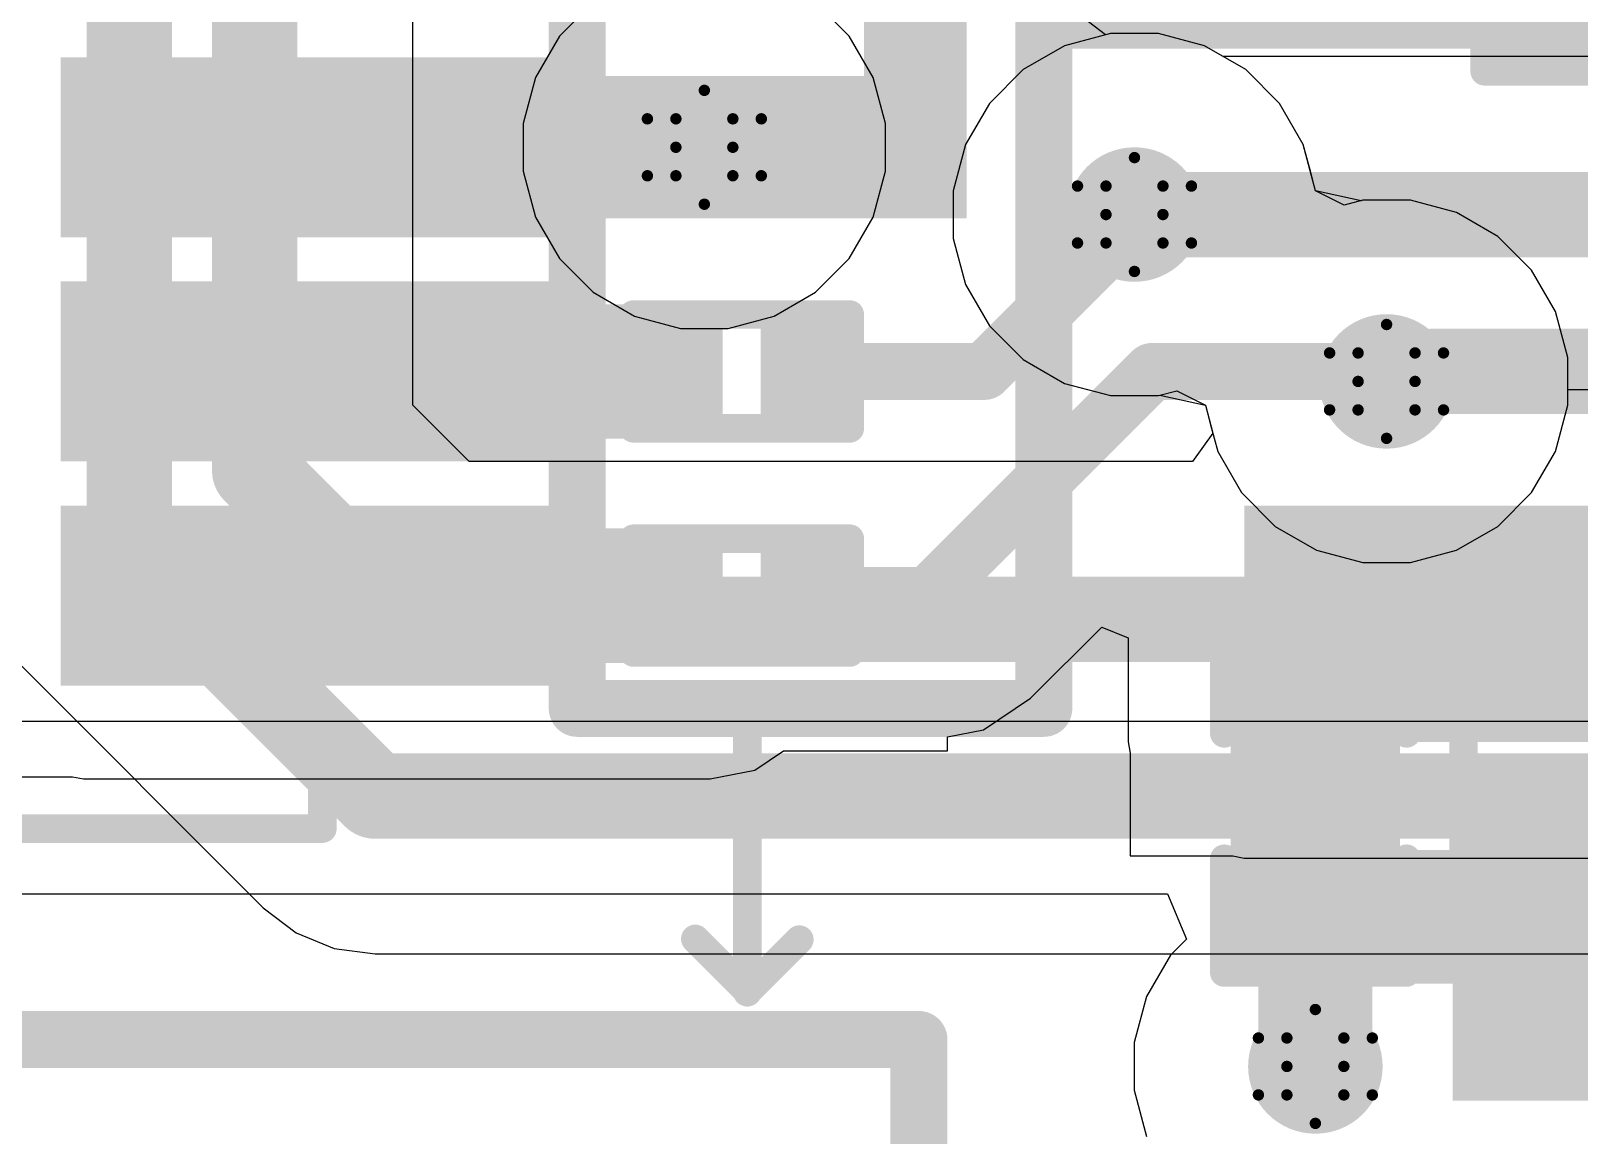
# Model space of a CAD drawing. Header units: inches. Extents: x -3 to 5437, y -3 to 5435.
# Drawn here: x 72.14 to 79.04, y 84.33 to 89.26 of the extents above; entities that cross this region are included whole.
import ezdxf

# ---------------------------------------------------------------- set-up
doc = ezdxf.new("R2010")
doc.units = ezdxf.units.IN
for name, color, linetype in [('Bottom Layer', 5, 'Continuous'), ('Drill Drawing', 1, 'Continuous'), ('GND', 16, 'Continuous'), ('PWR', 76, 'Continuous'), ('Top Layer', 1, 'Continuous'), ('Top Overlay', 2, 'Continuous'), ('Top Paste', 8, 'Continuous'), ('Top Solder', 216, 'Continuous'), ('Via Holes', 16, 'Continuous')]:
    doc.layers.add(name, color=color, linetype=linetype)

# ---------------------------------------------------------------- blocks, each defined once
blk = doc.blocks.new('C___1206_59')
at = {"layer": 'Top Layer'}
for points in [[(-2.032, 0.889), (-0.508, 0.889), (-0.508, -0.889), (-2.032, -0.889)], [(0.508, 0.889), (2.032, 0.889), (2.032, -0.889), (0.508, -0.889)]]:
    blk.add_hatch(color=1, dxfattribs=at).paths.add_polyline_path(points)
at = {"layer": 'Top Paste'}
for points in [[(-2.032, 0.889), (-0.508, 0.889), (-0.508, -0.889), (-2.032, -0.889)], [(0.508, 0.889), (2.032, 0.889), (2.032, -0.889), (0.508, -0.889)]]:
    blk.add_hatch(color=8, dxfattribs=at).paths.add_polyline_path(points)
at = {"layer": 'Top Solder'}
for points in [[(-2.1336, 0.9906), (-0.4064, 0.9906), (-0.4064, -0.9906), (-2.1336, -0.9906)], [(0.4064, 0.9906), (2.1336, 0.9906), (2.1336, -0.9906), (0.4064, -0.9906)]]:
    blk.add_hatch(color=216, dxfattribs=at).paths.add_polyline_path(points)
at = {"layer": 'Top Overlay'}
for points in [[(-2.1336, 0.9906, 0.127, 0.127, 0), (-2.1336, -0.9906, 0.127, 0.127, 0)], [(-2.1336, 0.9906, 0.127, 0.127, 0), (-0.6096, 0.9906, 0.127, 0.127, 0)], [(0.6096, 0.9906, 0.127, 0.127, 0), (2.1336, 0.9906, 0.127, 0.127, 0)], [(2.1336, 0.9906, 0.127, 0.127, 0), (2.1336, -0.9906, 0.127, 0.127, 0)], [(-2.1336, -0.9906, 0.127, 0.127, 0), (-0.6096, -0.9906, 0.127, 0.127, 0)], [(0.6096, -0.9906, 0.127, 0.127, 0), (2.1336, -0.9906, 0.127, 0.127, 0)]]:
    blk.add_lwpolyline(points, format="xyseb", dxfattribs=at)
for points in [[(-2.16535, 0.9906, 0.0635, 0.0635, 1), (-2.10185, 0.9906, 0.0635, 0.0635, 1)], [(-2.16535, 0.9906, 0.0635, 0.0635, 1), (-2.10185, 0.9906, 0.0635, 0.0635, 1)], [(-0.64135, 0.9906, 0.0635, 0.0635, 1), (-0.57785, 0.9906, 0.0635, 0.0635, 1)], [(0.57785, 0.9906, 0.0635, 0.0635, 1), (0.64135, 0.9906, 0.0635, 0.0635, 1)], [(2.10185, 0.9906, 0.0635, 0.0635, 1), (2.16535, 0.9906, 0.0635, 0.0635, 1)], [(2.10185, 0.9906, 0.0635, 0.0635, 1), (2.16535, 0.9906, 0.0635, 0.0635, 1)], [(-2.16535, -0.9906, 0.0635, 0.0635, 1), (-2.10185, -0.9906, 0.0635, 0.0635, 1)], [(-2.16535, -0.9906, 0.0635, 0.0635, 1), (-2.10185, -0.9906, 0.0635, 0.0635, 1)], [(-0.64135, -0.9906, 0.0635, 0.0635, 1), (-0.57785, -0.9906, 0.0635, 0.0635, 1)], [(0.57785, -0.9906, 0.0635, 0.0635, 1), (0.64135, -0.9906, 0.0635, 0.0635, 1)], [(2.10185, -0.9906, 0.0635, 0.0635, 1), (2.16535, -0.9906, 0.0635, 0.0635, 1)], [(2.10185, -0.9906, 0.0635, 0.0635, 1), (2.16535, -0.9906, 0.0635, 0.0635, 1)]]:
    blk.add_lwpolyline(points, format="xyseb", close=True, dxfattribs=at)
blk = doc.blocks.new('A7672E__FASE__68')
at = {"layer": 'Top Layer'}
for points in [[(9.3, 11), (8.7, 11), (8.7, 13), (9.3, 13)], [(10.3, 11), (9.7, 11), (9.7, 13), (10.3, 13)], [(11.3, 11), (10.7, 11), (10.7, 13), (11.3, 13)]]:
    blk.add_hatch(color=1, dxfattribs=at).paths.add_polyline_path(points)
at = {"layer": 'Top Paste'}
for points in [[(9.3, 11), (8.7, 11), (8.7, 13), (9.3, 13)], [(10.3, 11), (9.7, 11), (9.7, 13), (10.3, 13)], [(11.3, 11), (10.7, 11), (10.7, 13), (11.3, 13)]]:
    blk.add_hatch(color=8, dxfattribs=at).paths.add_polyline_path(points)
at = {"layer": 'Top Solder'}
for points in [[(9.4016, 10.8984), (8.5984, 10.8984), (8.5984, 13.1016), (9.4016, 13.1016)], [(10.4016, 10.8984), (9.5984, 10.8984), (9.5984, 13.1016), (10.4016, 13.1016)], [(11.4016, 10.8984), (10.5984, 10.8984), (10.5984, 13.1016), (11.4016, 13.1016)]]:
    blk.add_hatch(color=216, dxfattribs=at).paths.add_polyline_path(points)
at = {"layer": 'Top Overlay'}
for points in [[(12.0396, 12.065, 0.127, 0.127, 0), (11.6078, 12.065, 0.127, 0.127, 0)], [(12.0396, 8.5598, 0.127, 0.127, 0), (12.0396, 12.065, 0.127, 0.127, 0)]]:
    blk.add_lwpolyline(points, format="xyseb", dxfattribs=at)
for points in [[(11.5761, 12.065, 0.0635, 0.0635, 1), (11.6396, 12.065, 0.0635, 0.0635, 1)], [(12.0079, 12.065, 0.0635, 0.0635, 1), (12.0714, 12.065, 0.0635, 0.0635, 1)], [(12.0079, 12.065, 0.0635, 0.0635, 1), (12.0714, 12.065, 0.0635, 0.0635, 1)]]:
    blk.add_lwpolyline(points, format="xyseb", close=True, dxfattribs=at)
blk = doc.blocks.new('R___0201_172')
at = {"layer": 'Top Layer'}
for points in [[(-0.41, 0.185), (-0.14, 0.185), (-0.14, -0.185), (-0.41, -0.185)], [(0.14, 0.185), (0.41, 0.185), (0.41, -0.185), (0.14, -0.185)]]:
    blk.add_hatch(color=1, dxfattribs=at).paths.add_polyline_path(points)
at = {"layer": 'Top Paste'}
for points in [[(-0.41, 0.185), (-0.14, 0.185), (-0.14, -0.185), (-0.41, -0.185)], [(0.14, 0.185), (0.41, 0.185), (0.41, -0.185), (0.14, -0.185)]]:
    blk.add_hatch(color=8, dxfattribs=at).paths.add_polyline_path(points)
at = {"layer": 'Top Solder'}
for points in [[(-0.465, 0.24), (-0.085, 0.24), (-0.085, -0.24), (-0.465, -0.24)], [(0.085, 0.24), (0.465, 0.24), (0.465, -0.24), (0.085, -0.24)]]:
    blk.add_hatch(color=216, dxfattribs=at).paths.add_polyline_path(points)
at = {"layer": 'Top Overlay'}
for points in [[(-0.4826, 0.254, 0.127, 0.127, 0), (0.4826, 0.254, 0.127, 0.127, 0)], [(-0.4826, -0.254, 0.127, 0.127, 0), (-0.4826, 0.254, 0.127, 0.127, 0)], [(0.4826, -0.254, 0.127, 0.127, 0), (0.4826, 0.254, 0.127, 0.127, 0)], [(-0.4826, -0.254, 0.127, 0.127, 0), (0.4826, -0.254, 0.127, 0.127, 0)]]:
    blk.add_lwpolyline(points, format="xyseb", dxfattribs=at)
for points in [[(-0.5143, 0.254, 0.0635, 0.0635, 1), (-0.4508, 0.254, 0.0635, 0.0635, 1)], [(-0.5143, 0.254, 0.0635, 0.0635, 1), (-0.4508, 0.254, 0.0635, 0.0635, 1)], [(0.4508, 0.254, 0.0635, 0.0635, 1), (0.5143, 0.254, 0.0635, 0.0635, 1)], [(0.4508, 0.254, 0.0635, 0.0635, 1), (0.5143, 0.254, 0.0635, 0.0635, 1)], [(-0.5143, -0.254, 0.0635, 0.0635, 1), (-0.4508, -0.254, 0.0635, 0.0635, 1)], [(-0.5143, -0.254, 0.0635, 0.0635, 1), (-0.4508, -0.254, 0.0635, 0.0635, 1)], [(0.4508, -0.254, 0.0635, 0.0635, 1), (0.5143, -0.254, 0.0635, 0.0635, 1)], [(0.4508, -0.254, 0.0635, 0.0635, 1), (0.5143, -0.254, 0.0635, 0.0635, 1)]]:
    blk.add_lwpolyline(points, format="xyseb", close=True, dxfattribs=at)
blk = doc.blocks.new('R___0201_176')
at = {"layer": 'Top Layer'}
for points in [[(-0.41, 0.185), (-0.14, 0.185), (-0.14, -0.185), (-0.41, -0.185)], [(0.14, 0.185), (0.41, 0.185), (0.41, -0.185), (0.14, -0.185)]]:
    blk.add_hatch(color=1, dxfattribs=at).paths.add_polyline_path(points)
at = {"layer": 'Top Paste'}
for points in [[(-0.41, 0.185), (-0.14, 0.185), (-0.14, -0.185), (-0.41, -0.185)], [(0.14, 0.185), (0.41, 0.185), (0.41, -0.185), (0.14, -0.185)]]:
    blk.add_hatch(color=8, dxfattribs=at).paths.add_polyline_path(points)
at = {"layer": 'Top Solder'}
for points in [[(-0.465, 0.24), (-0.085, 0.24), (-0.085, -0.24), (-0.465, -0.24)], [(0.085, 0.24), (0.465, 0.24), (0.465, -0.24), (0.085, -0.24)]]:
    blk.add_hatch(color=216, dxfattribs=at).paths.add_polyline_path(points)
at = {"layer": 'Top Overlay'}
for points in [[(-0.4826, 0.254, 0.127, 0.127, 0), (0.4826, 0.254, 0.127, 0.127, 0)], [(-0.4826, -0.254, 0.127, 0.127, 0), (-0.4826, 0.254, 0.127, 0.127, 0)], [(0.4826, -0.254, 0.127, 0.127, 0), (0.4826, 0.254, 0.127, 0.127, 0)], [(-0.4826, -0.254, 0.127, 0.127, 0), (0.4826, -0.254, 0.127, 0.127, 0)]]:
    blk.add_lwpolyline(points, format="xyseb", dxfattribs=at)
for points in [[(-0.5143, 0.254, 0.0635, 0.0635, 1), (-0.4508, 0.254, 0.0635, 0.0635, 1)], [(-0.5143, 0.254, 0.0635, 0.0635, 1), (-0.4508, 0.254, 0.0635, 0.0635, 1)], [(0.4508, 0.254, 0.0635, 0.0635, 1), (0.5143, 0.254, 0.0635, 0.0635, 1)], [(0.4508, 0.254, 0.0635, 0.0635, 1), (0.5143, 0.254, 0.0635, 0.0635, 1)], [(-0.5143, -0.254, 0.0635, 0.0635, 1), (-0.4508, -0.254, 0.0635, 0.0635, 1)], [(-0.5143, -0.254, 0.0635, 0.0635, 1), (-0.4508, -0.254, 0.0635, 0.0635, 1)], [(0.4508, -0.254, 0.0635, 0.0635, 1), (0.5143, -0.254, 0.0635, 0.0635, 1)], [(0.4508, -0.254, 0.0635, 0.0635, 1), (0.5143, -0.254, 0.0635, 0.0635, 1)]]:
    blk.add_lwpolyline(points, format="xyseb", close=True, dxfattribs=at)
blk = doc.blocks.new('SOD_523_205')
at = {"layer": 'Top Layer'}
for points in [[(-0.9, 0.35), (-0.3, 0.35), (-0.3, -0.35), (-0.9, -0.35)], [(0.3, 0.35), (0.9, 0.35), (0.9, -0.35), (0.3, -0.35)]]:
    blk.add_hatch(color=1, dxfattribs=at).paths.add_polyline_path(points)
at = {"layer": 'Top Overlay'}
for points in [[(0.6597, 0.3588), (1.4217, 0.3588), (1.4217, 0.5366), (0.6597, 0.5366)], [(0.9391, -0.3778), (1.4217, -0.3778), (1.4217, 0.3842), (0.9391, 0.3842)], [(0.6597, -0.5302), (1.4217, -0.5302), (1.4217, -0.3524), (0.6597, -0.3524)]]:
    blk.add_hatch(color=2, dxfattribs=at).paths.add_polyline_path(points)
at = {"layer": 'Top Paste'}
for points in [[(-0.9, 0.35), (-0.3, 0.35), (-0.3, -0.35), (-0.9, -0.35)], [(0.3, 0.35), (0.9, 0.35), (0.9, -0.35), (0.3, -0.35)]]:
    blk.add_hatch(color=8, dxfattribs=at).paths.add_polyline_path(points)
at = {"layer": 'Top Solder'}
for points in [[(-1.0016, 0.4516), (-0.1984, 0.4516), (-0.1984, -0.4516), (-1.0016, -0.4516)], [(0.1984, 0.4516), (1.0016, 0.4516), (1.0016, -0.4516), (0.1984, -0.4516)]]:
    blk.add_hatch(color=216, dxfattribs=at).paths.add_polyline_path(points)
at = {"layer": 'Top Overlay'}
for points in [[(0.6604, 0.4826, 0.127, 0.127, 0), (-0.6096, 0.4826, 0.127, 0.127, 0)], [(-0.6096, 0.4318, 0.127, 0.127, 0), (-0.6096, 0.4818, 0.127, 0.127, 0)], [(-0.6096, -0.4818, 0.127, 0.127, 0), (-0.6096, -0.4318, 0.127, 0.127, 0)], [(0.6604, -0.4826, 0.127, 0.127, 0), (-0.6096, -0.4826, 0.127, 0.127, 0)]]:
    blk.add_lwpolyline(points, format="xyseb", dxfattribs=at)
for points in [[(-0.6413, 0.4826, 0.0635, 0.0635, 1), (-0.5778, 0.4826, 0.0635, 0.0635, 1)], [(-0.6413, 0.4818, 0.0635, 0.0635, 1), (-0.5778, 0.4818, 0.0635, 0.0635, 1)], [(-0.6413, 0.4318, 0.0635, 0.0635, 1), (-0.5778, 0.4318, 0.0635, 0.0635, 1)], [(0.6287, 0.4826, 0.0635, 0.0635, 1), (0.6921, 0.4826, 0.0635, 0.0635, 1)], [(-0.6413, -0.4318, 0.0635, 0.0635, 1), (-0.5778, -0.4318, 0.0635, 0.0635, 1)], [(-0.6413, -0.4818, 0.0635, 0.0635, 1), (-0.5778, -0.4818, 0.0635, 0.0635, 1)], [(-0.6413, -0.4826, 0.0635, 0.0635, 1), (-0.5778, -0.4826, 0.0635, 0.0635, 1)], [(0.6287, -0.4826, 0.0635, 0.0635, 1), (0.6921, -0.4826, 0.0635, 0.0635, 1)]]:
    blk.add_lwpolyline(points, format="xyseb", close=True, dxfattribs=at)
blk = doc.blocks.new('C___0402_214')
at = {"layer": 'Top Layer'}
for points in [[(-0.6985, -0.3175), (-0.6985, 0.3175), (-0.2413, 0.3175), (-0.2413, -0.3175)], [(0.2413, -0.3175), (0.2413, 0.3175), (0.6985, 0.3175), (0.6985, -0.3175)]]:
    blk.add_hatch(color=1, dxfattribs=at).paths.add_polyline_path(points)
at = {"layer": 'Top Paste'}
for points in [[(-0.6985, -0.3175), (-0.6985, 0.3175), (-0.2413, 0.3175), (-0.2413, -0.3175)], [(0.2413, -0.3175), (0.2413, 0.3175), (0.6985, 0.3175), (0.6985, -0.3175)]]:
    blk.add_hatch(color=8, dxfattribs=at).paths.add_polyline_path(points)
at = {"layer": 'Top Solder'}
for points in [[(-0.7585, -0.3775), (-0.7585, 0.3775), (-0.1813, 0.3775), (-0.1813, -0.3775)], [(0.1813, -0.3775), (0.1813, 0.3775), (0.7585, 0.3775), (0.7585, -0.3775)]]:
    blk.add_hatch(color=216, dxfattribs=at).paths.add_polyline_path(points)
at = {"layer": 'Top Overlay'}
for points in [[(-0.7874, 0.4064, 0.127, 0.127, 0), (-0.2794, 0.4064, 0.127, 0.127, 0)], [(-0.7874, 0.4064, 0.127, 0.127, 0), (-0.7874, -0.4064, 0.127, 0.127, 0)], [(0.2794, 0.4064, 0.127, 0.127, 0), (0.7874, 0.4064, 0.127, 0.127, 0)], [(0.7874, 0.4064, 0.127, 0.127, 0), (0.7874, -0.4064, 0.127, 0.127, 0)], [(-0.7874, -0.4064, 0.127, 0.127, 0), (-0.2794, -0.4064, 0.127, 0.127, 0)], [(0.2794, -0.4064, 0.127, 0.127, 0), (0.7874, -0.4064, 0.127, 0.127, 0)]]:
    blk.add_lwpolyline(points, format="xyseb", dxfattribs=at)
for points in [[(-0.8191, 0.4064, 0.0635, 0.0635, 1), (-0.7556, 0.4064, 0.0635, 0.0635, 1)], [(-0.8191, 0.4064, 0.0635, 0.0635, 1), (-0.7556, 0.4064, 0.0635, 0.0635, 1)], [(-0.3111, 0.4064, 0.0635, 0.0635, 1), (-0.2477, 0.4064, 0.0635, 0.0635, 1)], [(0.2477, 0.4064, 0.0635, 0.0635, 1), (0.3111, 0.4064, 0.0635, 0.0635, 1)], [(0.7556, 0.4064, 0.0635, 0.0635, 1), (0.8191, 0.4064, 0.0635, 0.0635, 1)], [(0.7556, 0.4064, 0.0635, 0.0635, 1), (0.8191, 0.4064, 0.0635, 0.0635, 1)], [(-0.8191, -0.4064, 0.0635, 0.0635, 1), (-0.7556, -0.4064, 0.0635, 0.0635, 1)], [(-0.8191, -0.4064, 0.0635, 0.0635, 1), (-0.7556, -0.4064, 0.0635, 0.0635, 1)], [(-0.3111, -0.4064, 0.0635, 0.0635, 1), (-0.2477, -0.4064, 0.0635, 0.0635, 1)], [(0.2477, -0.4064, 0.0635, 0.0635, 1), (0.3111, -0.4064, 0.0635, 0.0635, 1)], [(0.7556, -0.4064, 0.0635, 0.0635, 1), (0.8191, -0.4064, 0.0635, 0.0635, 1)], [(0.7556, -0.4064, 0.0635, 0.0635, 1), (0.8191, -0.4064, 0.0635, 0.0635, 1)]]:
    blk.add_lwpolyline(points, format="xyseb", close=True, dxfattribs=at)

msp = doc.modelspace()

# ---------------------------------------------------------------- hatches: boundary and pattern name
at = {"layer": 'Bottom Layer'}
h = msp.add_hatch(color=5, dxfattribs=at)
edge = h.paths.add_edge_path()
edge.add_arc((75.1414, 88.7401), 0.3, 0, 360)
h = msp.add_hatch(color=5, dxfattribs=at)
edge = h.paths.add_edge_path()
edge.add_arc((77.0595, 88.4401), 0.3, 0, 360)
h = msp.add_hatch(color=5, dxfattribs=at)
edge = h.paths.add_edge_path()
edge.add_arc((78.1837, 87.6956), 0.3, 0, 360)
h = msp.add_hatch(color=5, dxfattribs=at)
edge = h.paths.add_edge_path()
edge.add_arc((77.8662, 84.6396), 0.3, 0, 360)
at = {"layer": 'GND'}
h = msp.add_hatch(color=16, dxfattribs=at)
edge = h.paths.add_edge_path()
edge.add_arc((75.1414, 88.7401), 0.3, 0, 360)
h = msp.add_hatch(color=16, dxfattribs=at)
edge = h.paths.add_edge_path()
edge.add_arc((77.0595, 88.4401), 0.3, 0, 360)
h = msp.add_hatch(color=16, dxfattribs=at)
edge = h.paths.add_edge_path()
edge.add_arc((78.1837, 87.6956), 0.3, 0, 360)
h = msp.add_hatch(color=16, dxfattribs=at)
edge = h.paths.add_edge_path()
edge.add_arc((77.8662, 84.6396), 0.3, 0, 360)
at = {"layer": 'PWR'}
h = msp.add_hatch(color=76, dxfattribs=at)
edge = h.paths.add_edge_path()
edge.add_arc((75.1414, 88.7401), 0.3, 0, 360)
h = msp.add_hatch(color=76, dxfattribs=at)
edge = h.paths.add_edge_path()
edge.add_arc((77.0595, 88.4401), 0.3, 0, 360)
h = msp.add_hatch(color=76, dxfattribs=at)
edge = h.paths.add_edge_path()
edge.add_arc((78.1837, 87.6956), 0.3, 0, 360)
h = msp.add_hatch(color=76, dxfattribs=at)
edge = h.paths.add_edge_path()
edge.add_arc((77.8662, 84.6396), 0.3, 0, 360)
at = {"layer": 'Top Layer'}
for points in [[(76.7688, 89.1803), (78.3545, 89.1803), (78.3545, 92.0401), (76.7688, 92.0401)], [(76.7688, 89.1803), (82.6852, 89.1803), (82.6852, 90.7043), (76.7688, 90.7043)], [(75.8537, 88.4226), (76.3109, 88.4226), (76.3109, 90.0576), (75.8537, 90.0576)], [(72.373, 88.4226), (76.3109, 88.4226), (76.3109, 89.0576), (72.373, 89.0576)], [(72.373, 87.4401), (75.1676, 87.4401), (75.1676, 88.0401), (72.373, 88.0401)], [(77.5487, 86.0872), (81.7306, 86.0872), (81.7306, 87.1408), (77.5487, 87.1408)], [(72.373, 86.4401), (75.1676, 86.4401), (75.1676, 87.0401), (72.373, 87.0401)], [(77.5487, 85.0094), (79.3592, 85.0094), (79.3592, 85.6046), (77.5487, 85.6046)]]:
    msp.add_hatch(color=1, dxfattribs=at).paths.add_polyline_path(points)
h = msp.add_hatch(color=1, dxfattribs=at)
edge = h.paths.add_edge_path()
edge.add_arc((75.1414, 88.7401), 0.3, 0, 360)
h = msp.add_hatch(color=1, dxfattribs=at)
edge = h.paths.add_edge_path()
edge.add_arc((77.0595, 88.4401), 0.3, 0, 360)
h = msp.add_hatch(color=1, dxfattribs=at)
edge = h.paths.add_edge_path()
edge.add_arc((78.1837, 87.6956), 0.3, 0, 360)
h = msp.add_hatch(color=1, dxfattribs=at)
edge = h.paths.add_edge_path()
edge.add_arc((77.8662, 84.6396), 0.3, 0, 360)
at = {"layer": 'Via Holes'}
h = msp.add_hatch(color=7, dxfattribs=at)
edge = h.paths.add_edge_path()
edge.add_arc((75.1414, 88.7401), 0.15, 0, 360)
h = msp.add_hatch(color=7, dxfattribs=at)
edge = h.paths.add_edge_path()
edge.add_arc((77.0595, 88.4401), 0.15, 0, 360)
h = msp.add_hatch(color=7, dxfattribs=at)
edge = h.paths.add_edge_path()
edge.add_arc((78.1837, 87.6956), 0.15, 0, 360)
h = msp.add_hatch(color=7, dxfattribs=at)
edge = h.paths.add_edge_path()
edge.add_arc((77.8662, 84.6396), 0.15, 0, 360)

# ---------------------------------------------------------------- linework, layer by layer
at = {"layer": 'Bottom Layer'}
for p, q in [((73.8407, 87.5901), (73.8407, 96.1124)), ((74.6452, 89.3866), (74.4948, 89.2362)), ((75.7879, 89.2362), (75.6375, 89.3866)), ((74.4948, 89.2362), (74.3884, 89.052)), ((75.8943, 89.052), (75.7879, 89.2362)), ((76.9531, 89.2481), (76.7476, 89.193)), ((77.1659, 89.2481), (76.9531, 89.2481)), ((77.3714, 89.193), (77.1659, 89.2481)), ((76.7476, 89.193), (76.5634, 89.0866)), ((77.4552, 89.1446), (77.3714, 89.193)), ((83.3342, 89.1446), (77.4552, 89.1446)), ((76.5634, 89.0866), (76.413, 88.9362)), ((74.3884, 89.052), (74.3334, 88.8464)), ((75.9494, 88.8464), (75.8943, 89.052)), ((76.413, 88.9362), (76.3066, 88.752)), ((74.3334, 88.8464), (74.3334, 88.6337)), ((75.9494, 88.6337), (75.9494, 88.8464)), ((76.3066, 88.752), (76.2515, 88.5465)), ((74.3334, 88.6337), (74.3884, 88.4282)), ((75.8943, 88.4282), (75.9494, 88.6337)), ((76.2515, 88.5465), (76.2515, 88.3337)), ((74.3884, 88.4282), (74.4948, 88.244)), ((75.7879, 88.244), (75.8943, 88.4282)), ((76.2515, 88.3337), (76.3066, 88.1282)), ((74.4948, 88.244), (74.6452, 88.0935)), ((75.6375, 88.0935), (75.7879, 88.244)), ((74.6452, 88.0935), (74.8295, 87.9871)), ((75.4532, 87.9871), (75.6375, 88.0935)), ((76.3066, 88.1282), (76.413, 87.944)), ((74.8295, 87.9871), (75.035, 87.9321)), ((75.2477, 87.9321), (75.4532, 87.9871)), ((75.035, 87.9321), (75.2477, 87.9321)), ((76.413, 87.944), (76.5634, 87.7935)), ((76.5634, 87.7935), (76.7476, 87.6871)), ((76.7476, 87.6871), (76.9531, 87.6321)), ((76.9531, 87.6321), (77.1659, 87.6321)), ((77.1659, 87.6321), (77.2487, 87.6543)), ((77.2487, 87.6543), (77.3757, 87.5892)), ((74.0925, 87.3383), (73.8407, 87.5901)), ((77.3757, 87.5892), (77.4089, 87.4653)), ((77.4089, 87.4653), (77.3177, 87.3383)), ((77.3177, 87.3383), (74.0925, 87.3383)), ((72.0792, 86.443), (73.1745, 85.3477)), ((73.1745, 85.3477), (73.3204, 85.2358)), ((73.3204, 85.2358), (73.4903, 85.1654)), ((73.4903, 85.1654), (73.6727, 85.1414)), ((73.6727, 85.1414), (80.105, 85.1414))]:
    msp.add_line(p, q, dxfattribs=at)
for points in [[(73.1362, 87.2983, 0.381, 0.381, 0), (73.1362, 110.3614, 0.381, 0.381, 0)], [(72.5774, 86.9412, 0.381, 0.381, 0), (72.5774, 104.3432, 0.381, 0.381, 0)], [(77.0595, 88.4401, 0.381, 0.381, 0), (86.3909, 88.4401, 0.381, 0.381, 0)], [(78.1837, 87.6956, 0.381, 0.381, 0), (78.2256, 87.7375, 0.381, 0.381, 0)], [(78.2256, 87.7375, 0.381, 0.381, 0), (78.3805, 87.7375, 0.381, 0.381, 0)], [(78.3805, 87.7375, 0.381, 0.381, 0), (78.383, 87.7401, 0.381, 0.381, 0)], [(78.383, 87.7401, 0.381, 0.381, 0), (86.4944, 87.7401, 0.381, 0.381, 0)], [(73.1362, 87.2983, 0.381, 0.381, 0), (73.8006, 86.6338, 0.381, 0.381, 0)], [(72.5774, 86.9412, 0.381, 0.381, 0), (73.6727, 85.8459, 0.381, 0.381, 0)], [(73.8006, 86.6338, 0.381, 0.381, 0), (89.3452, 86.6338, 0.381, 0.381, 0)], [(73.6727, 85.8459, 0.381, 0.381, 0), (80.5008, 85.8459, 0.381, 0.381, 0)]]:
    msp.add_lwpolyline(points, format="xyseb", dxfattribs=at)
for points in [[(76.9643, 88.4401, 0.1905, 0.1905, 1), (77.1548, 88.4401, 0.1905, 0.1905, 1)], [(78.0884, 87.6956, 0.1905, 0.1905, 1), (78.2789, 87.6956, 0.1905, 0.1905, 1)], [(78.1304, 87.7375, 0.1905, 0.1905, 1), (78.3209, 87.7375, 0.1905, 0.1905, 1)], [(78.1304, 87.7375, 0.1905, 0.1905, 1), (78.3209, 87.7375, 0.1905, 0.1905, 1)], [(78.2852, 87.7375, 0.1905, 0.1905, 1), (78.4757, 87.7375, 0.1905, 0.1905, 1)], [(78.2852, 87.7375, 0.1905, 0.1905, 1), (78.4757, 87.7375, 0.1905, 0.1905, 1)], [(78.2878, 87.7401, 0.1905, 0.1905, 1), (78.4783, 87.7401, 0.1905, 0.1905, 1)], [(78.2878, 87.7401, 0.1905, 0.1905, 1), (78.4783, 87.7401, 0.1905, 0.1905, 1)], [(73.0409, 87.2983, 0.1905, 0.1905, 1), (73.2314, 87.2983, 0.1905, 0.1905, 1)], [(73.0409, 87.2983, 0.1905, 0.1905, 1), (73.2314, 87.2983, 0.1905, 0.1905, 1)], [(72.4821, 86.9412, 0.1905, 0.1905, 1), (72.6726, 86.9412, 0.1905, 0.1905, 1)], [(72.4821, 86.9412, 0.1905, 0.1905, 1), (72.6726, 86.9412, 0.1905, 0.1905, 1)], [(73.7054, 86.6338, 0.1905, 0.1905, 1), (73.8959, 86.6338, 0.1905, 0.1905, 1)], [(73.7054, 86.6338, 0.1905, 0.1905, 1), (73.8959, 86.6338, 0.1905, 0.1905, 1)], [(73.5774, 85.8459, 0.1905, 0.1905, 1), (73.7679, 85.8459, 0.1905, 0.1905, 1)], [(73.5774, 85.8459, 0.1905, 0.1905, 1), (73.7679, 85.8459, 0.1905, 0.1905, 1)]]:
    msp.add_lwpolyline(points, format="xyseb", close=True, dxfattribs=at)
at = {"layer": 'Drill Drawing'}
for points in [[(75.0144, 88.8671, 0.0508, 0.0508, 0), (75.1414, 88.9941, 0.0508, 0.0508, 0)], [(75.1414, 88.9941, 0.0508, 0.0508, 0), (75.2684, 88.8671, 0.0508, 0.0508, 0)], [(74.8874, 88.8671, 0.0508, 0.0508, 0), (75.0144, 88.7401, 0.0508, 0.0508, 0)], [(74.8874, 88.8671, 0.0508, 0.0508, 0), (75.0144, 88.8671, 0.0508, 0.0508, 0)], [(75.2684, 88.8671, 0.0508, 0.0508, 0), (75.3954, 88.8671, 0.0508, 0.0508, 0)], [(75.2684, 88.7401, 0.0508, 0.0508, 0), (75.3954, 88.8671, 0.0508, 0.0508, 0)], [(74.8874, 88.6131, 0.0508, 0.0508, 0), (75.0144, 88.7401, 0.0508, 0.0508, 0)], [(75.2684, 88.7401, 0.0508, 0.0508, 0), (75.3954, 88.6131, 0.0508, 0.0508, 0)], [(76.9325, 88.5671, 0.0508, 0.0508, 0), (77.0595, 88.6941, 0.0508, 0.0508, 0)], [(77.0595, 88.6941, 0.0508, 0.0508, 0), (77.1865, 88.5671, 0.0508, 0.0508, 0)], [(74.8874, 88.6131, 0.0508, 0.0508, 0), (75.0144, 88.6131, 0.0508, 0.0508, 0)], [(75.0144, 88.6131, 0.0508, 0.0508, 0), (75.1414, 88.4861, 0.0508, 0.0508, 0)], [(75.1414, 88.4861, 0.0508, 0.0508, 0), (75.2684, 88.6131, 0.0508, 0.0508, 0)], [(75.2684, 88.6131, 0.0508, 0.0508, 0), (75.3954, 88.6131, 0.0508, 0.0508, 0)], [(76.8055, 88.5671, 0.0508, 0.0508, 0), (76.9325, 88.4401, 0.0508, 0.0508, 0)], [(76.8055, 88.5671, 0.0508, 0.0508, 0), (76.9325, 88.5671, 0.0508, 0.0508, 0)], [(77.1865, 88.5671, 0.0508, 0.0508, 0), (77.3135, 88.5671, 0.0508, 0.0508, 0)], [(77.1865, 88.4401, 0.0508, 0.0508, 0), (77.3135, 88.5671, 0.0508, 0.0508, 0)], [(76.8055, 88.3131, 0.0508, 0.0508, 0), (76.9325, 88.4401, 0.0508, 0.0508, 0)], [(77.1865, 88.4401, 0.0508, 0.0508, 0), (77.3135, 88.3131, 0.0508, 0.0508, 0)], [(76.8055, 88.3131, 0.0508, 0.0508, 0), (76.9325, 88.3131, 0.0508, 0.0508, 0)], [(76.9325, 88.3131, 0.0508, 0.0508, 0), (77.0595, 88.1861, 0.0508, 0.0508, 0)], [(77.0595, 88.1861, 0.0508, 0.0508, 0), (77.1865, 88.3131, 0.0508, 0.0508, 0)], [(77.1865, 88.3131, 0.0508, 0.0508, 0), (77.3135, 88.3131, 0.0508, 0.0508, 0)], [(78.0567, 87.8226, 0.0508, 0.0508, 0), (78.1837, 87.9496, 0.0508, 0.0508, 0)], [(78.1837, 87.9496, 0.0508, 0.0508, 0), (78.3107, 87.8226, 0.0508, 0.0508, 0)], [(77.9297, 87.8226, 0.0508, 0.0508, 0), (78.0567, 87.6956, 0.0508, 0.0508, 0)], [(77.9297, 87.8226, 0.0508, 0.0508, 0), (78.0567, 87.8226, 0.0508, 0.0508, 0)], [(78.3107, 87.8226, 0.0508, 0.0508, 0), (78.4377, 87.8226, 0.0508, 0.0508, 0)], [(78.3107, 87.6956, 0.0508, 0.0508, 0), (78.4377, 87.8226, 0.0508, 0.0508, 0)], [(77.9297, 87.5686, 0.0508, 0.0508, 0), (78.0567, 87.6956, 0.0508, 0.0508, 0)], [(78.3107, 87.6956, 0.0508, 0.0508, 0), (78.4377, 87.5686, 0.0508, 0.0508, 0)], [(77.9297, 87.5686, 0.0508, 0.0508, 0), (78.0567, 87.5686, 0.0508, 0.0508, 0)], [(78.0567, 87.5686, 0.0508, 0.0508, 0), (78.1837, 87.4416, 0.0508, 0.0508, 0)], [(78.1837, 87.4416, 0.0508, 0.0508, 0), (78.3107, 87.5686, 0.0508, 0.0508, 0)], [(78.3107, 87.5686, 0.0508, 0.0508, 0), (78.4377, 87.5686, 0.0508, 0.0508, 0)], [(77.7392, 84.7666, 0.0508, 0.0508, 0), (77.8662, 84.8936, 0.0508, 0.0508, 0)], [(77.8662, 84.8936, 0.0508, 0.0508, 0), (77.9932, 84.7666, 0.0508, 0.0508, 0)], [(77.6122, 84.7666, 0.0508, 0.0508, 0), (77.7392, 84.6396, 0.0508, 0.0508, 0)], [(77.6122, 84.7666, 0.0508, 0.0508, 0), (77.7392, 84.7666, 0.0508, 0.0508, 0)], [(77.9932, 84.7666, 0.0508, 0.0508, 0), (78.1202, 84.7666, 0.0508, 0.0508, 0)], [(77.9932, 84.6396, 0.0508, 0.0508, 0), (78.1202, 84.7666, 0.0508, 0.0508, 0)], [(77.6122, 84.5126, 0.0508, 0.0508, 0), (77.7392, 84.6396, 0.0508, 0.0508, 0)], [(77.9932, 84.6396, 0.0508, 0.0508, 0), (78.1202, 84.5126, 0.0508, 0.0508, 0)], [(77.6122, 84.5126, 0.0508, 0.0508, 0), (77.7392, 84.5126, 0.0508, 0.0508, 0)], [(77.7392, 84.5126, 0.0508, 0.0508, 0), (77.8662, 84.3856, 0.0508, 0.0508, 0)], [(77.8662, 84.3856, 0.0508, 0.0508, 0), (77.9932, 84.5126, 0.0508, 0.0508, 0)], [(77.9932, 84.5126, 0.0508, 0.0508, 0), (78.1202, 84.5126, 0.0508, 0.0508, 0)]]:
    msp.add_lwpolyline(points, format="xyseb", dxfattribs=at)
for points in [[(75.1287, 88.9941, 0.0254, 0.0254, 1), (75.1541, 88.9941, 0.0254, 0.0254, 1)], [(75.1287, 88.9941, 0.0254, 0.0254, 1), (75.1541, 88.9941, 0.0254, 0.0254, 1)], [(74.8747, 88.8671, 0.0254, 0.0254, 1), (74.9001, 88.8671, 0.0254, 0.0254, 1)], [(74.8747, 88.8671, 0.0254, 0.0254, 1), (74.9001, 88.8671, 0.0254, 0.0254, 1)], [(75.0017, 88.8671, 0.0254, 0.0254, 1), (75.0271, 88.8671, 0.0254, 0.0254, 1)], [(75.0017, 88.8671, 0.0254, 0.0254, 1), (75.0271, 88.8671, 0.0254, 0.0254, 1)], [(75.2557, 88.8671, 0.0254, 0.0254, 1), (75.2811, 88.8671, 0.0254, 0.0254, 1)], [(75.2557, 88.8671, 0.0254, 0.0254, 1), (75.2811, 88.8671, 0.0254, 0.0254, 1)], [(75.3827, 88.8671, 0.0254, 0.0254, 1), (75.4081, 88.8671, 0.0254, 0.0254, 1)], [(75.3827, 88.8671, 0.0254, 0.0254, 1), (75.4081, 88.8671, 0.0254, 0.0254, 1)], [(75.0017, 88.7401, 0.0254, 0.0254, 1), (75.0271, 88.7401, 0.0254, 0.0254, 1)], [(75.0017, 88.7401, 0.0254, 0.0254, 1), (75.0271, 88.7401, 0.0254, 0.0254, 1)], [(75.2557, 88.7401, 0.0254, 0.0254, 1), (75.2811, 88.7401, 0.0254, 0.0254, 1)], [(75.2557, 88.7401, 0.0254, 0.0254, 1), (75.2811, 88.7401, 0.0254, 0.0254, 1)], [(77.0468, 88.6941, 0.0254, 0.0254, 1), (77.0722, 88.6941, 0.0254, 0.0254, 1)], [(77.0468, 88.6941, 0.0254, 0.0254, 1), (77.0722, 88.6941, 0.0254, 0.0254, 1)], [(74.8747, 88.6131, 0.0254, 0.0254, 1), (74.9001, 88.6131, 0.0254, 0.0254, 1)], [(74.8747, 88.6131, 0.0254, 0.0254, 1), (74.9001, 88.6131, 0.0254, 0.0254, 1)], [(75.0017, 88.6131, 0.0254, 0.0254, 1), (75.0271, 88.6131, 0.0254, 0.0254, 1)], [(75.0017, 88.6131, 0.0254, 0.0254, 1), (75.0271, 88.6131, 0.0254, 0.0254, 1)], [(75.2557, 88.6131, 0.0254, 0.0254, 1), (75.2811, 88.6131, 0.0254, 0.0254, 1)], [(75.2557, 88.6131, 0.0254, 0.0254, 1), (75.2811, 88.6131, 0.0254, 0.0254, 1)], [(75.3827, 88.6131, 0.0254, 0.0254, 1), (75.4081, 88.6131, 0.0254, 0.0254, 1)], [(75.3827, 88.6131, 0.0254, 0.0254, 1), (75.4081, 88.6131, 0.0254, 0.0254, 1)], [(76.7928, 88.5671, 0.0254, 0.0254, 1), (76.8182, 88.5671, 0.0254, 0.0254, 1)], [(76.7928, 88.5671, 0.0254, 0.0254, 1), (76.8182, 88.5671, 0.0254, 0.0254, 1)], [(76.9198, 88.5671, 0.0254, 0.0254, 1), (76.9452, 88.5671, 0.0254, 0.0254, 1)], [(76.9198, 88.5671, 0.0254, 0.0254, 1), (76.9452, 88.5671, 0.0254, 0.0254, 1)], [(77.1738, 88.5671, 0.0254, 0.0254, 1), (77.1992, 88.5671, 0.0254, 0.0254, 1)], [(77.1738, 88.5671, 0.0254, 0.0254, 1), (77.1992, 88.5671, 0.0254, 0.0254, 1)], [(77.3008, 88.5671, 0.0254, 0.0254, 1), (77.3262, 88.5671, 0.0254, 0.0254, 1)], [(77.3008, 88.5671, 0.0254, 0.0254, 1), (77.3262, 88.5671, 0.0254, 0.0254, 1)], [(75.1287, 88.4861, 0.0254, 0.0254, 1), (75.1541, 88.4861, 0.0254, 0.0254, 1)], [(75.1287, 88.4861, 0.0254, 0.0254, 1), (75.1541, 88.4861, 0.0254, 0.0254, 1)], [(76.9198, 88.4401, 0.0254, 0.0254, 1), (76.9452, 88.4401, 0.0254, 0.0254, 1)], [(76.9198, 88.4401, 0.0254, 0.0254, 1), (76.9452, 88.4401, 0.0254, 0.0254, 1)], [(77.1738, 88.4401, 0.0254, 0.0254, 1), (77.1992, 88.4401, 0.0254, 0.0254, 1)], [(77.1738, 88.4401, 0.0254, 0.0254, 1), (77.1992, 88.4401, 0.0254, 0.0254, 1)], [(76.7928, 88.3131, 0.0254, 0.0254, 1), (76.8182, 88.3131, 0.0254, 0.0254, 1)], [(76.7928, 88.3131, 0.0254, 0.0254, 1), (76.8182, 88.3131, 0.0254, 0.0254, 1)], [(76.9198, 88.3131, 0.0254, 0.0254, 1), (76.9452, 88.3131, 0.0254, 0.0254, 1)], [(76.9198, 88.3131, 0.0254, 0.0254, 1), (76.9452, 88.3131, 0.0254, 0.0254, 1)], [(77.1738, 88.3131, 0.0254, 0.0254, 1), (77.1992, 88.3131, 0.0254, 0.0254, 1)], [(77.1738, 88.3131, 0.0254, 0.0254, 1), (77.1992, 88.3131, 0.0254, 0.0254, 1)], [(77.3008, 88.3131, 0.0254, 0.0254, 1), (77.3262, 88.3131, 0.0254, 0.0254, 1)], [(77.3008, 88.3131, 0.0254, 0.0254, 1), (77.3262, 88.3131, 0.0254, 0.0254, 1)], [(77.0468, 88.1861, 0.0254, 0.0254, 1), (77.0722, 88.1861, 0.0254, 0.0254, 1)], [(77.0468, 88.1861, 0.0254, 0.0254, 1), (77.0722, 88.1861, 0.0254, 0.0254, 1)], [(78.171, 87.9496, 0.0254, 0.0254, 1), (78.1964, 87.9496, 0.0254, 0.0254, 1)], [(78.171, 87.9496, 0.0254, 0.0254, 1), (78.1964, 87.9496, 0.0254, 0.0254, 1)], [(77.917, 87.8226, 0.0254, 0.0254, 1), (77.9424, 87.8226, 0.0254, 0.0254, 1)], [(77.917, 87.8226, 0.0254, 0.0254, 1), (77.9424, 87.8226, 0.0254, 0.0254, 1)], [(78.044, 87.8226, 0.0254, 0.0254, 1), (78.0694, 87.8226, 0.0254, 0.0254, 1)], [(78.044, 87.8226, 0.0254, 0.0254, 1), (78.0694, 87.8226, 0.0254, 0.0254, 1)], [(78.298, 87.8226, 0.0254, 0.0254, 1), (78.3234, 87.8226, 0.0254, 0.0254, 1)], [(78.298, 87.8226, 0.0254, 0.0254, 1), (78.3234, 87.8226, 0.0254, 0.0254, 1)], [(78.425, 87.8226, 0.0254, 0.0254, 1), (78.4504, 87.8226, 0.0254, 0.0254, 1)], [(78.425, 87.8226, 0.0254, 0.0254, 1), (78.4504, 87.8226, 0.0254, 0.0254, 1)], [(78.044, 87.6956, 0.0254, 0.0254, 1), (78.0694, 87.6956, 0.0254, 0.0254, 1)], [(78.044, 87.6956, 0.0254, 0.0254, 1), (78.0694, 87.6956, 0.0254, 0.0254, 1)], [(78.298, 87.6956, 0.0254, 0.0254, 1), (78.3234, 87.6956, 0.0254, 0.0254, 1)], [(78.298, 87.6956, 0.0254, 0.0254, 1), (78.3234, 87.6956, 0.0254, 0.0254, 1)], [(77.917, 87.5686, 0.0254, 0.0254, 1), (77.9424, 87.5686, 0.0254, 0.0254, 1)], [(77.917, 87.5686, 0.0254, 0.0254, 1), (77.9424, 87.5686, 0.0254, 0.0254, 1)], [(78.044, 87.5686, 0.0254, 0.0254, 1), (78.0694, 87.5686, 0.0254, 0.0254, 1)], [(78.044, 87.5686, 0.0254, 0.0254, 1), (78.0694, 87.5686, 0.0254, 0.0254, 1)], [(78.298, 87.5686, 0.0254, 0.0254, 1), (78.3234, 87.5686, 0.0254, 0.0254, 1)], [(78.298, 87.5686, 0.0254, 0.0254, 1), (78.3234, 87.5686, 0.0254, 0.0254, 1)], [(78.425, 87.5686, 0.0254, 0.0254, 1), (78.4504, 87.5686, 0.0254, 0.0254, 1)], [(78.425, 87.5686, 0.0254, 0.0254, 1), (78.4504, 87.5686, 0.0254, 0.0254, 1)], [(78.171, 87.4416, 0.0254, 0.0254, 1), (78.1964, 87.4416, 0.0254, 0.0254, 1)], [(78.171, 87.4416, 0.0254, 0.0254, 1), (78.1964, 87.4416, 0.0254, 0.0254, 1)], [(77.8535, 84.8936, 0.0254, 0.0254, 1), (77.8789, 84.8936, 0.0254, 0.0254, 1)], [(77.8535, 84.8936, 0.0254, 0.0254, 1), (77.8789, 84.8936, 0.0254, 0.0254, 1)], [(77.5995, 84.7666, 0.0254, 0.0254, 1), (77.6249, 84.7666, 0.0254, 0.0254, 1)], [(77.5995, 84.7666, 0.0254, 0.0254, 1), (77.6249, 84.7666, 0.0254, 0.0254, 1)], [(77.7265, 84.7666, 0.0254, 0.0254, 1), (77.7519, 84.7666, 0.0254, 0.0254, 1)], [(77.7265, 84.7666, 0.0254, 0.0254, 1), (77.7519, 84.7666, 0.0254, 0.0254, 1)], [(77.9805, 84.7666, 0.0254, 0.0254, 1), (78.0059, 84.7666, 0.0254, 0.0254, 1)], [(77.9805, 84.7666, 0.0254, 0.0254, 1), (78.0059, 84.7666, 0.0254, 0.0254, 1)], [(78.1075, 84.7666, 0.0254, 0.0254, 1), (78.1329, 84.7666, 0.0254, 0.0254, 1)], [(78.1075, 84.7666, 0.0254, 0.0254, 1), (78.1329, 84.7666, 0.0254, 0.0254, 1)], [(77.7265, 84.6396, 0.0254, 0.0254, 1), (77.7519, 84.6396, 0.0254, 0.0254, 1)], [(77.7265, 84.6396, 0.0254, 0.0254, 1), (77.7519, 84.6396, 0.0254, 0.0254, 1)], [(77.9805, 84.6396, 0.0254, 0.0254, 1), (78.0059, 84.6396, 0.0254, 0.0254, 1)], [(77.9805, 84.6396, 0.0254, 0.0254, 1), (78.0059, 84.6396, 0.0254, 0.0254, 1)], [(77.5995, 84.5126, 0.0254, 0.0254, 1), (77.6249, 84.5126, 0.0254, 0.0254, 1)], [(77.5995, 84.5126, 0.0254, 0.0254, 1), (77.6249, 84.5126, 0.0254, 0.0254, 1)], [(77.7265, 84.5126, 0.0254, 0.0254, 1), (77.7519, 84.5126, 0.0254, 0.0254, 1)], [(77.7265, 84.5126, 0.0254, 0.0254, 1), (77.7519, 84.5126, 0.0254, 0.0254, 1)], [(77.9805, 84.5126, 0.0254, 0.0254, 1), (78.0059, 84.5126, 0.0254, 0.0254, 1)], [(77.9805, 84.5126, 0.0254, 0.0254, 1), (78.0059, 84.5126, 0.0254, 0.0254, 1)], [(78.1075, 84.5126, 0.0254, 0.0254, 1), (78.1329, 84.5126, 0.0254, 0.0254, 1)], [(78.1075, 84.5126, 0.0254, 0.0254, 1), (78.1329, 84.5126, 0.0254, 0.0254, 1)], [(77.8535, 84.3856, 0.0254, 0.0254, 1), (77.8789, 84.3856, 0.0254, 0.0254, 1)], [(77.8535, 84.3856, 0.0254, 0.0254, 1), (77.8789, 84.3856, 0.0254, 0.0254, 1)]]:
    msp.add_lwpolyline(points, format="xyseb", close=True, dxfattribs=at)
at = {"layer": 'GND'}
for p, q in [((74.6452, 89.3866), (74.4948, 89.2362)), ((75.7879, 89.2362), (75.6375, 89.3866)), ((74.4948, 89.2362), (74.3884, 89.052)), ((75.8943, 89.052), (75.7879, 89.2362)), ((76.9531, 89.2481), (76.7476, 89.193)), ((77.1659, 89.2481), (76.9531, 89.2481)), ((77.3714, 89.193), (77.1659, 89.2481)), ((76.7476, 89.193), (76.5634, 89.0866)), ((77.5556, 89.0866), (77.3714, 89.193)), ((76.5634, 89.0866), (76.413, 88.9362)), ((77.7061, 88.9362), (77.5556, 89.0866)), ((74.3884, 89.052), (74.3334, 88.8464)), ((75.9494, 88.8464), (75.8943, 89.052)), ((76.413, 88.9362), (76.3066, 88.752)), ((77.8125, 88.752), (77.7061, 88.9362)), ((74.3334, 88.8464), (74.3334, 88.6337)), ((75.9494, 88.6337), (75.9494, 88.8464)), ((76.3066, 88.752), (76.2515, 88.5465)), ((77.844, 88.6342), (77.8125, 88.752)), ((74.3334, 88.6337), (74.3884, 88.4282)), ((75.8943, 88.4282), (75.9494, 88.6337)), ((77.8675, 88.5465), (77.844, 88.6342)), ((76.2515, 88.5465), (76.2515, 88.3337)), ((78.0707, 88.5018), (77.8675, 88.5465)), ((78.0773, 88.5036), (78.0707, 88.5018)), ((78.2901, 88.5036), (78.0773, 88.5036)), ((78.4956, 88.4485), (78.2901, 88.5036)), ((78.6798, 88.3421), (78.4956, 88.4485)), ((74.3884, 88.4282), (74.4948, 88.244)), ((75.7879, 88.244), (75.8943, 88.4282)), ((76.2515, 88.3337), (76.3066, 88.1282)), ((78.8303, 88.1917), (78.6798, 88.3421)), ((74.4948, 88.244), (74.6452, 88.0935)), ((75.6375, 88.0935), (75.7879, 88.244)), ((78.9366, 88.0075), (78.8303, 88.1917)), ((74.6452, 88.0935), (74.8295, 87.9871)), ((75.4532, 87.9871), (75.6375, 88.0935)), ((76.3066, 88.1282), (76.413, 87.944)), ((74.8295, 87.9871), (75.035, 87.9321)), ((75.2477, 87.9321), (75.4532, 87.9871)), ((78.9917, 87.802), (78.9366, 88.0075)), ((75.035, 87.9321), (75.2477, 87.9321)), ((76.413, 87.944), (76.5634, 87.7935)), ((76.5634, 87.7935), (76.7476, 87.6871)), ((78.9917, 87.5892), (78.9917, 87.802)), ((76.7476, 87.6871), (76.9531, 87.6321)), ((76.9531, 87.6321), (77.1659, 87.6321)), ((77.1659, 87.6321), (77.1725, 87.6339)), ((77.1725, 87.6339), (77.3757, 87.5892)), ((77.3757, 87.5892), (77.3992, 87.5015)), ((78.9366, 87.3837), (78.9917, 87.5892)), ((77.3992, 87.5015), (77.4308, 87.3837)), ((77.4308, 87.3837), (77.5371, 87.1995)), ((78.8303, 87.1995), (78.9366, 87.3837)), ((77.5371, 87.1995), (77.6876, 87.049)), ((78.6798, 87.049), (78.8303, 87.1995)), ((77.6876, 87.049), (77.8718, 86.9427)), ((78.4956, 86.9427), (78.6798, 87.049)), ((77.8718, 86.9427), (78.0773, 86.8876)), ((78.2901, 86.8876), (78.4956, 86.9427)), ((78.0773, 86.8876), (78.2901, 86.8876))]:
    msp.add_line(p, q, dxfattribs=at)
at = {"layer": 'PWR'}
for p, q in [((76.9531, 89.2481), (76.7476, 89.193)), ((77.1659, 89.2481), (76.9531, 89.2481)), ((77.3714, 89.193), (77.1659, 89.2481)), ((76.7476, 89.193), (76.5634, 89.0866)), ((77.5556, 89.0866), (77.3714, 89.193)), ((76.5634, 89.0866), (76.413, 88.9362)), ((77.7061, 88.9362), (77.5556, 89.0866)), ((76.413, 88.9362), (76.3066, 88.752)), ((77.8125, 88.752), (77.7061, 88.9362)), ((76.3066, 88.752), (76.2515, 88.5465)), ((77.844, 88.6342), (77.8125, 88.752)), ((77.8675, 88.5465), (77.844, 88.6342)), ((76.2515, 88.5465), (76.2515, 88.3337)), ((78.0707, 88.5018), (77.8675, 88.5465)), ((78.0773, 88.5036), (78.0707, 88.5018)), ((78.2901, 88.5036), (78.0773, 88.5036)), ((78.4956, 88.4485), (78.2901, 88.5036)), ((78.6798, 88.3421), (78.4956, 88.4485)), ((76.2515, 88.3337), (76.3066, 88.1282)), ((78.8303, 88.1917), (78.6798, 88.3421)), ((78.9366, 88.0075), (78.8303, 88.1917)), ((76.3066, 88.1282), (76.413, 87.944)), ((78.9917, 87.802), (78.9366, 88.0075)), ((76.413, 87.944), (76.5634, 87.7935)), ((76.5634, 87.7935), (76.7476, 87.6871)), ((78.9917, 87.5892), (78.9917, 87.802)), ((76.7476, 87.6871), (76.9531, 87.6321)), ((76.9531, 87.6321), (77.1659, 87.6321)), ((77.1659, 87.6321), (77.1725, 87.6339)), ((77.1725, 87.6339), (77.3757, 87.5892)), ((77.3757, 87.5892), (77.3992, 87.5015)), ((78.9366, 87.3837), (78.9917, 87.5892)), ((77.3992, 87.5015), (77.4308, 87.3837)), ((77.4308, 87.3837), (77.5371, 87.1995)), ((78.8303, 87.1995), (78.9366, 87.3837)), ((77.5371, 87.1995), (77.6876, 87.049)), ((78.6798, 87.049), (78.8303, 87.1995)), ((77.6876, 87.049), (77.8718, 86.9427)), ((78.4956, 86.9427), (78.6798, 87.049)), ((77.8718, 86.9427), (78.0773, 86.8876)), ((78.2901, 86.8876), (78.4956, 86.9427)), ((78.0773, 86.8876), (78.2901, 86.8876)), ((79.0924, 86.179), (64.4663, 86.179)), ((64.7847, 85.4104), (77.207, 85.4104)), ((77.207, 85.4104), (77.2911, 85.2072)), ((77.2911, 85.2072), (77.2196, 85.1357)), ((77.2196, 85.1357), (77.1133, 84.9515)), ((77.1133, 84.9515), (77.0582, 84.746)), ((77.0582, 84.746), (77.0582, 84.5332)), ((77.0582, 84.5332), (77.1133, 84.3277))]:
    msp.add_line(p, q, dxfattribs=at)
at = {"layer": 'Top Layer'}
for p, q in [((76.9296, 89.2418), (76.8289, 89.3191)), ((76.9531, 89.2481), (76.9296, 89.2418)), ((77.1659, 89.2481), (76.9531, 89.2481)), ((77.3714, 89.193), (77.1659, 89.2481)), ((77.5556, 89.0866), (77.3714, 89.193)), ((77.7061, 88.9362), (77.5556, 89.0866)), ((77.8125, 88.752), (77.7061, 88.9362)), ((77.8675, 88.5465), (77.8125, 88.752)), ((77.9945, 88.4814), (77.8675, 88.5465)), ((78.0773, 88.5036), (77.9945, 88.4814)), ((78.2901, 88.5036), (78.0773, 88.5036)), ((78.4956, 88.4485), (78.2901, 88.5036)), ((78.6798, 88.3421), (78.4956, 88.4485)), ((78.8303, 88.1917), (78.6798, 88.3421)), ((78.9366, 88.0075), (78.8303, 88.1917)), ((78.9917, 87.802), (78.9366, 88.0075)), ((78.9917, 87.6588), (78.9917, 87.802)), ((81.7306, 87.6588), (78.9917, 87.6588)), ((76.5958, 86.2823), (76.9134, 86.5999)), ((76.9134, 86.5999), (77.0307, 86.5513)), ((77.0307, 86.5513), (77.0307, 86.0872)), ((76.3858, 86.1419), (76.5958, 86.2823)), ((76.2256, 86.1101), (76.3858, 86.1419)), ((76.2256, 86.0471), (76.2256, 86.1101)), ((75.3658, 85.9616), (75.4938, 86.0471)), ((75.4938, 86.0471), (76.2256, 86.0471)), ((77.0307, 86.0872), (77.0407, 86.0372)), ((77.0407, 86.0372), (77.0407, 85.5792)), ((75.1676, 85.9221), (75.3658, 85.9616)), ((71.865, 85.9321), (72.323, 85.9321)), ((72.323, 85.9321), (72.373, 85.9221)), ((72.373, 85.9221), (75.1676, 85.9221)), ((77.0407, 85.5792), (77.4987, 85.5792)), ((77.4987, 85.5792), (77.5487, 85.5692)), ((77.5487, 85.5692), (79.4526, 85.5692))]:
    msp.add_line(p, q, dxfattribs=at)
for points in [[(76.3893, 87.7401, 0.254, 0.254, 0), (77.0595, 88.4103, 0.254, 0.254, 0)], [(77.0595, 88.4103, 0.254, 0.254, 0), (77.0595, 88.4401, 0.254, 0.254, 0)], [(75.5826, 87.7401, 0.254, 0.254, 0), (76.3893, 87.7401, 0.254, 0.254, 0)], [(76.138, 86.7401, 0.254, 0.254, 0), (77.138, 87.7401, 0.254, 0.254, 0)], [(77.138, 87.7401, 0.254, 0.254, 0), (78.1392, 87.7401, 0.254, 0.254, 0)], [(78.1392, 87.7401, 0.254, 0.254, 0), (78.1837, 87.6956, 0.254, 0.254, 0)], [(75.5826, 86.7401, 0.254, 0.254, 0), (76.138, 86.7401, 0.254, 0.254, 0)], [(77.8662, 84.6396, 0.508, 0.508, 0), (77.8662, 85.2614, 0.508, 0.508, 0)]]:
    msp.add_lwpolyline(points, format="xyseb", dxfattribs=at)
for points in [[(76.996, 88.4401, 0.127, 0.127, 1), (77.123, 88.4401, 0.127, 0.127, 1)], [(76.996, 88.4103, 0.127, 0.127, 1), (77.123, 88.4103, 0.127, 0.127, 1)], [(76.996, 88.4103, 0.127, 0.127, 1), (77.123, 88.4103, 0.127, 0.127, 1)], [(75.5191, 87.7401, 0.127, 0.127, 1), (75.6461, 87.7401, 0.127, 0.127, 1)], [(76.3258, 87.7401, 0.127, 0.127, 1), (76.4528, 87.7401, 0.127, 0.127, 1)], [(76.3258, 87.7401, 0.127, 0.127, 1), (76.4528, 87.7401, 0.127, 0.127, 1)], [(77.0745, 87.7401, 0.127, 0.127, 1), (77.2015, 87.7401, 0.127, 0.127, 1)], [(77.0745, 87.7401, 0.127, 0.127, 1), (77.2015, 87.7401, 0.127, 0.127, 1)], [(78.0757, 87.7401, 0.127, 0.127, 1), (78.2027, 87.7401, 0.127, 0.127, 1)], [(78.0757, 87.7401, 0.127, 0.127, 1), (78.2027, 87.7401, 0.127, 0.127, 1)], [(78.1202, 87.6956, 0.127, 0.127, 1), (78.2472, 87.6956, 0.127, 0.127, 1)], [(75.5191, 86.7401, 0.127, 0.127, 1), (75.6461, 86.7401, 0.127, 0.127, 1)], [(76.0745, 86.7401, 0.127, 0.127, 1), (76.2015, 86.7401, 0.127, 0.127, 1)], [(76.0745, 86.7401, 0.127, 0.127, 1), (76.2015, 86.7401, 0.127, 0.127, 1)], [(77.7392, 85.2614, 0.254, 0.254, 1), (77.9932, 85.2614, 0.254, 0.254, 1)], [(77.7392, 84.6396, 0.254, 0.254, 1), (77.9932, 84.6396, 0.254, 0.254, 1)]]:
    msp.add_lwpolyline(points, format="xyseb", close=True, dxfattribs=at)
at = {"layer": 'Top Overlay'}
for points in [[(74.5744, 86.237, 0.254, 0.254, 0), (74.5744, 90.3732, 0.254, 0.254, 0)], [(76.6552, 86.237, 0.254, 0.254, 0), (76.6552, 90.3732, 0.254, 0.254, 0)], [(74.5744, 86.237, 0.254, 0.254, 0), (76.6552, 86.237, 0.254, 0.254, 0)], [(75.333, 85.249, 0.127, 0.127, 0), (75.333, 86.237, 0.127, 0.127, 0)], [(75.101, 85.2088, 0.127, 0.127, 0), (75.333, 84.9767, 0.127, 0.127, 0)], [(75.333, 84.9703, 0.127, 0.127, 0), (75.333, 85.249, 0.127, 0.127, 0)], [(75.333, 84.9735, 0.127, 0.127, 0), (75.5651, 85.2056, 0.127, 0.127, 0)], [(75.333, 84.9703, 0.127, 0.127, 0), (75.333, 84.9767, 0.127, 0.127, 0)], [(71.8058, 84.7598, 0.254, 0.254, 0), (76.0984, 84.7598, 0.254, 0.254, 0)], [(76.0984, 79.9592, 0.254, 0.254, 0), (76.0984, 84.7598, 0.254, 0.254, 0)]]:
    msp.add_lwpolyline(points, format="xyseb", dxfattribs=at)
for points in [[(74.5109, 86.237, 0.127, 0.127, 1), (74.6379, 86.237, 0.127, 0.127, 1)], [(74.5109, 86.237, 0.127, 0.127, 1), (74.6379, 86.237, 0.127, 0.127, 1)], [(75.3013, 86.237, 0.0635, 0.0635, 1), (75.3648, 86.237, 0.0635, 0.0635, 1)], [(76.5917, 86.237, 0.127, 0.127, 1), (76.7187, 86.237, 0.127, 0.127, 1)], [(76.5917, 86.237, 0.127, 0.127, 1), (76.7187, 86.237, 0.127, 0.127, 1)], [(75.0692, 85.2088, 0.0635, 0.0635, 1), (75.1327, 85.2088, 0.0635, 0.0635, 1)], [(75.3013, 85.249, 0.0635, 0.0635, 1), (75.3648, 85.249, 0.0635, 0.0635, 1)], [(75.3013, 85.249, 0.0635, 0.0635, 1), (75.3648, 85.249, 0.0635, 0.0635, 1)], [(75.5333, 85.2056, 0.0635, 0.0635, 1), (75.5968, 85.2056, 0.0635, 0.0635, 1)], [(75.3013, 84.9767, 0.0635, 0.0635, 1), (75.3648, 84.9767, 0.0635, 0.0635, 1)], [(75.3013, 84.9767, 0.0635, 0.0635, 1), (75.3648, 84.9767, 0.0635, 0.0635, 1)], [(75.3013, 84.9735, 0.0635, 0.0635, 1), (75.3648, 84.9735, 0.0635, 0.0635, 1)], [(75.3013, 84.9703, 0.0635, 0.0635, 1), (75.3648, 84.9703, 0.0635, 0.0635, 1)], [(75.3013, 84.9703, 0.0635, 0.0635, 1), (75.3648, 84.9703, 0.0635, 0.0635, 1)], [(76.0349, 84.7598, 0.127, 0.127, 1), (76.1619, 84.7598, 0.127, 0.127, 1)], [(76.0349, 84.7598, 0.127, 0.127, 1), (76.1619, 84.7598, 0.127, 0.127, 1)]]:
    msp.add_lwpolyline(points, format="xyseb", close=True, dxfattribs=at)

# ---------------------------------------------------------------- block references
for name, p, rotation in [('A7672E__FASE__68', (61.373, 97.7401), 270), ('C___1206_59', (79.6118, 91.2123), 90), ('SOD_523_205', (79.0092, 85.9094), 270), ('C___0402_214', (77.8662, 85.8459), 90)]:
    msp.add_blockref(name, p, dxfattribs=dict(rotation=rotation))
for name, p in [('R___0201_176', (75.3076, 87.7401)), ('R___0201_172', (75.3076, 86.7401))]:
    msp.add_blockref(name, p)

doc.saveas('drawing.dxf')
